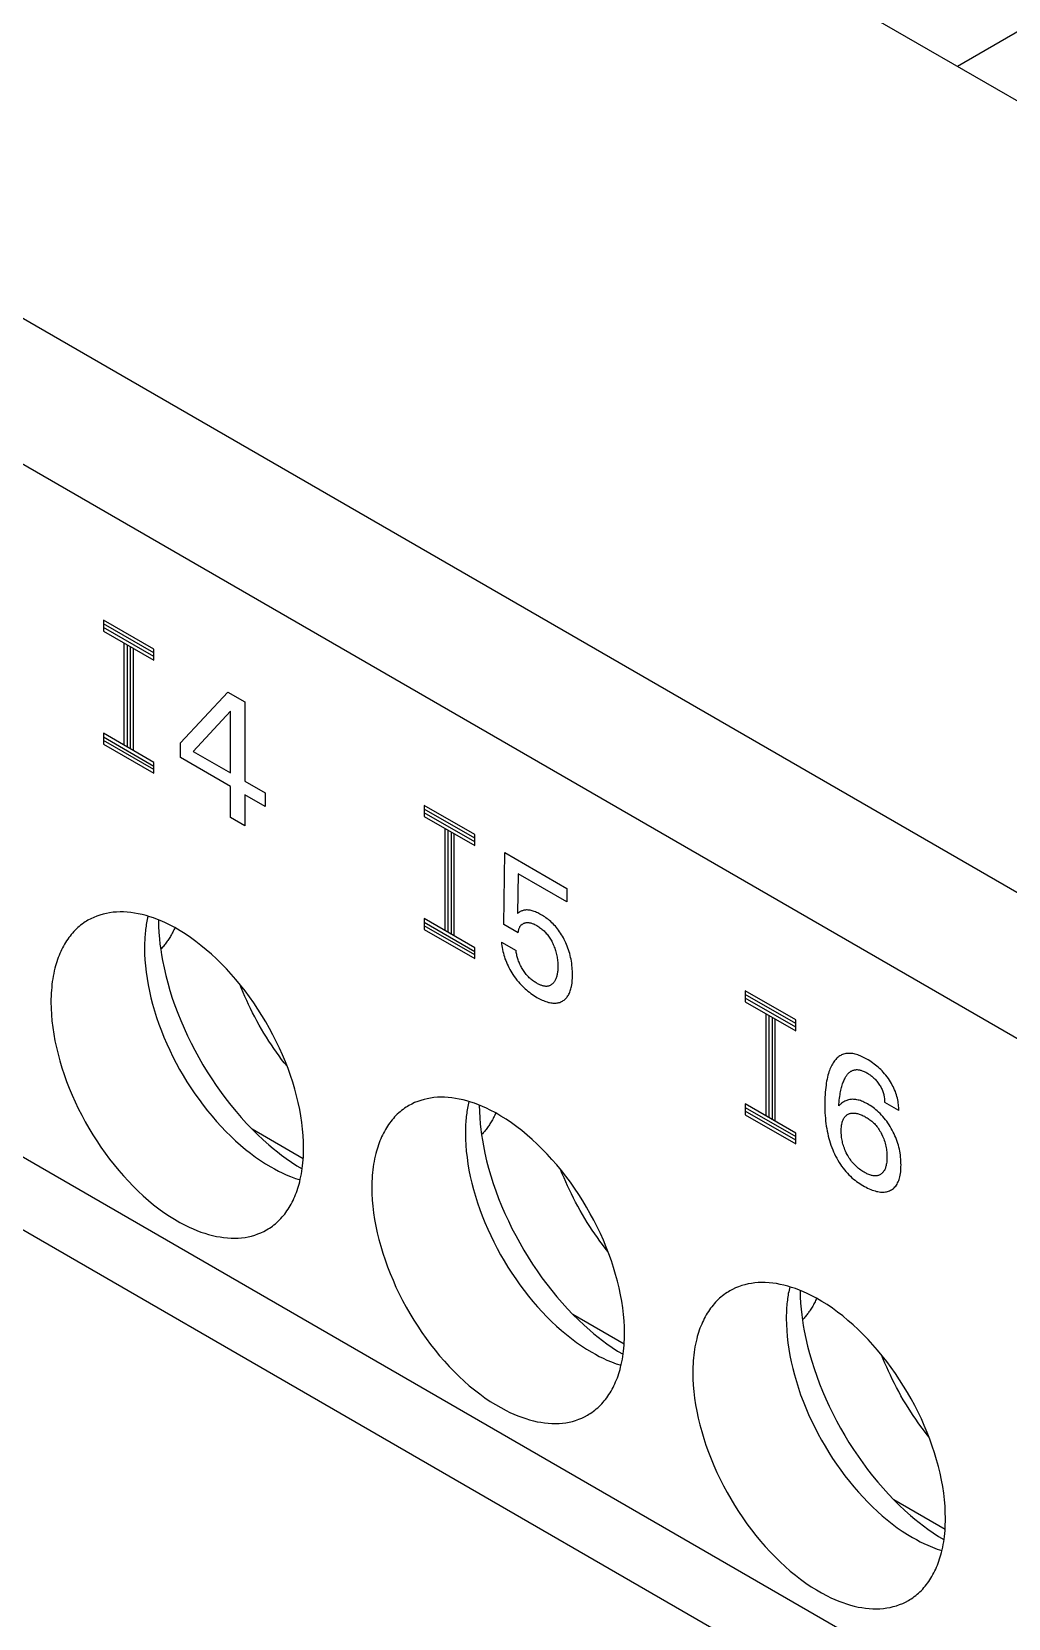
# Model space of a CAD drawing. Extents: x 0 to 420, y 0 to 297.
# Drawn here: x 192.8 to 203.73, y 196.17 to 213.93 of the extents above; entities that cross this region are included whole.
import ezdxf

# ---------------------------------------------------------------- set-up
doc = ezdxf.new("R2010")
doc.units = 0
doc.header["$LTSCALE"] = 23.1
doc.layers.add('40000_ISO', color=7, linetype='CONTINUOUS')

msp = doc.modelspace()

# ---------------------------------------------------------------- linework, layer by layer
at = {"layer": '40000_ISO', "color": 7, "linetype": 'CONTINUOUS'}
for p, q in [((171.627, 222.886), (245.873, 180.02)), ((170.92, 221.662), (245.166, 178.796)), ((205.497, 214.885), (203.164, 213.538)), ((201.396, 214.558), (204.225, 212.925)), ((245.166, 171.039), (170.92, 213.905)), ((244.813, 170.427), (170.566, 213.293)), ((193.604, 207.34), (193.604, 207.218)), ((194.17, 207.014), (193.604, 207.34)), ((194.17, 206.973), (193.604, 207.3)), ((194.17, 206.932), (193.604, 207.259)), ((193.604, 207.218), (194.17, 206.891)), ((193.834, 207.085), (193.834, 205.942)), ((193.869, 207.065), (193.869, 205.922)), ((193.904, 207.044), (193.904, 205.901)), ((193.94, 205.881), (193.94, 207.024)), ((194.17, 206.891), (194.17, 207.014)), ((194.467, 205.969), (194.997, 206.536)), ((194.997, 206.536), (195.186, 206.427)), ((195.025, 206.322), (194.607, 205.872)), ((195.025, 205.63), (195.025, 206.322)), ((195.186, 206.427), (195.186, 205.537)), ((193.604, 206.075), (193.604, 205.952)), ((194.17, 205.748), (193.604, 206.075)), ((193.604, 206.034), (194.17, 205.707)), ((194.17, 205.667), (193.604, 205.993)), ((194.467, 205.802), (194.467, 205.969)), ((193.604, 205.952), (194.17, 205.626)), ((195.025, 205.479), (194.467, 205.802)), ((194.607, 205.872), (195.025, 205.63)), ((194.17, 205.626), (194.17, 205.748)), ((195.025, 205.132), (195.025, 205.479)), ((195.186, 205.537), (195.414, 205.406)), ((195.186, 205.386), (195.186, 205.039)), ((195.414, 205.255), (195.186, 205.386)), ((195.414, 205.406), (195.414, 205.255)), ((197.196, 205.266), (197.196, 205.144)), ((197.762, 204.94), (197.196, 205.266)), ((195.186, 205.039), (195.025, 205.132)), ((197.762, 204.899), (197.196, 205.226)), ((197.762, 204.858), (197.196, 205.185)), ((197.196, 205.144), (197.762, 204.817)), ((197.426, 205.011), (197.426, 203.868)), ((197.461, 204.991), (197.461, 203.848)), ((197.497, 204.97), (197.497, 203.827)), ((197.532, 203.807), (197.532, 204.95)), ((197.762, 204.817), (197.762, 204.94)), ((198.086, 203.933), (198.096, 204.739)), ((198.096, 204.739), (198.792, 204.337)), ((198.247, 204.5), (198.238, 204.059)), ((198.792, 204.186), (198.247, 204.5)), ((198.792, 204.337), (198.792, 204.186)), ((197.196, 204.001), (197.196, 203.878)), ((197.762, 203.674), (197.196, 204.001)), ((197.196, 203.96), (197.762, 203.633)), ((197.762, 203.593), (197.196, 203.919)), ((197.196, 203.878), (197.762, 203.552)), ((198.247, 203.84), (198.086, 203.933)), ((197.762, 203.552), (197.762, 203.674)), ((198.059, 203.737), (198.223, 203.643)), ((200.788, 203.193), (200.788, 203.07)), ((201.354, 202.866), (200.788, 203.193)), ((201.354, 202.825), (200.788, 203.152)), ((201.354, 202.784), (200.788, 203.111)), ((200.788, 203.07), (201.354, 202.743)), ((201.018, 202.937), (201.018, 201.794)), ((201.053, 202.917), (201.053, 201.774)), ((201.089, 202.897), (201.089, 201.753)), ((201.124, 201.733), (201.124, 202.876)), ((201.354, 202.743), (201.354, 202.866)), ((200.788, 201.927), (200.788, 201.805)), ((201.354, 201.6), (200.788, 201.927)), ((200.788, 201.886), (201.354, 201.56)), ((202.507, 201.853), (202.35, 201.944)), ((201.354, 201.519), (200.788, 201.845)), ((200.788, 201.805), (201.354, 201.478)), ((195.841, 201.313), (195.268, 201.644)), ((201.354, 201.478), (201.354, 201.6)), ((199.433, 199.239), (198.86, 199.57)), ((203.025, 197.165), (202.452, 197.496))]:
    msp.add_line(p, q, dxfattribs=at)
for points in [[(195.845, 201.433), (195.844, 201.503), (195.84, 201.574), (195.834, 201.644), (195.825, 201.718), (195.814, 201.792), (195.801, 201.865), (195.785, 201.941), (195.767, 202.016), (195.746, 202.091), (195.723, 202.169), (195.698, 202.245), (195.671, 202.321), (195.641, 202.398), (195.609, 202.474), (195.575, 202.549), (195.539, 202.624), (195.502, 202.699), (195.462, 202.772), (195.421, 202.845), (195.378, 202.917), (195.333, 202.987), (195.286, 203.056), (195.239, 203.124), (195.189, 203.191), (195.139, 203.255), (195.087, 203.318), (195.033, 203.379), (194.98, 203.438), (194.925, 203.495), (194.868, 203.55), (194.812, 203.602), (194.755, 203.652), (194.696, 203.701), (194.639, 203.745), (194.58, 203.787), (194.52, 203.828), (194.462, 203.864), (194.403, 203.899), (194.342, 203.931), (194.299, 203.952), (194.256, 203.971), (194.211, 203.99), (194.166, 204.007), (194.124, 204.021), (194.081, 204.034), (194.038, 204.045), (193.994, 204.055), (193.953, 204.062), (193.912, 204.068), (193.871, 204.072), (193.829, 204.075), (193.79, 204.075), (193.751, 204.074), (193.712, 204.071), (193.673, 204.066), (193.637, 204.059), (193.601, 204.051), (193.565, 204.04), (193.53, 204.028), (193.496, 204.014), (193.463, 203.999), (193.431, 203.982)], [(194.103, 204.027), (194.098, 204.009), (194.094, 203.99), (194.091, 203.972), (194.087, 203.953), (194.084, 203.934), (194.081, 203.915), (194.078, 203.896), (194.076, 203.878), (194.074, 203.859), (194.072, 203.838), (194.07, 203.817), (194.068, 203.796), (194.067, 203.775), (194.066, 203.754), (194.065, 203.733), (194.064, 203.712), (194.064, 203.691), (194.064, 203.67)], [(198.849, 203.476), (198.848, 203.489), (198.846, 203.503), (198.843, 203.524), (198.839, 203.545), (198.834, 203.566), (198.83, 203.587), (198.824, 203.609), (198.818, 203.63), (198.811, 203.65), (198.804, 203.67), (198.797, 203.69), (198.789, 203.71), (198.78, 203.73), (198.771, 203.75), (198.762, 203.768), (198.753, 203.785), (198.743, 203.803), (198.733, 203.82), (198.722, 203.837), (198.711, 203.853), (198.7, 203.869), (198.688, 203.884), (198.676, 203.899), (198.663, 203.914), (198.65, 203.928), (198.637, 203.942), (198.624, 203.954), (198.611, 203.967), (198.598, 203.978), (198.585, 203.989), (198.571, 203.999), (198.558, 204.009), (198.545, 204.019), (198.531, 204.027), (198.518, 204.036), (198.504, 204.044), (198.491, 204.051), (198.478, 204.058), (198.466, 204.064), (198.453, 204.07), (198.44, 204.076), (198.427, 204.081), (198.416, 204.085), (198.404, 204.088), (198.393, 204.091), (198.382, 204.093), (198.371, 204.095), (198.36, 204.096), (198.349, 204.097), (198.339, 204.097), (198.33, 204.096), (198.32, 204.095), (198.311, 204.093), (198.302, 204.091), (198.295, 204.089), (198.288, 204.087), (198.282, 204.084), (198.271, 204.079), (198.261, 204.073), (198.249, 204.066), (198.238, 204.059)], [(193.431, 203.982), (193.416, 203.972), (193.4, 203.963), (193.383, 203.951), (193.366, 203.939), (193.349, 203.926), (193.333, 203.913), (193.317, 203.899), (193.302, 203.885), (193.287, 203.87), (193.272, 203.854), (193.258, 203.838), (193.243, 203.822), (193.23, 203.805), (193.217, 203.787), (193.204, 203.77), (193.192, 203.752), (193.18, 203.732), (193.168, 203.713), (193.156, 203.693), (193.146, 203.672), (193.135, 203.652), (193.126, 203.631), (193.116, 203.61), (193.107, 203.587), (193.098, 203.564), (193.09, 203.541), (193.082, 203.517), (193.075, 203.494), (193.068, 203.47), (193.061, 203.446), (193.054, 203.416), (193.048, 203.386), (193.042, 203.356), (193.037, 203.325), (193.032, 203.295), (193.028, 203.264), (193.025, 203.231), (193.022, 203.198), (193.02, 203.165), (193.018, 203.132), (193.017, 203.099), (193.017, 203.066)], [(194.219, 203.986), (194.221, 203.916), (194.225, 203.846), (194.231, 203.775), (194.237, 203.715), (194.245, 203.654), (194.255, 203.593), (194.265, 203.533), (194.283, 203.449), (194.302, 203.365), (194.324, 203.282), (194.348, 203.196), (194.375, 203.111), (194.404, 203.027), (194.436, 202.942), (194.47, 202.858), (194.506, 202.774), (194.544, 202.69), (194.585, 202.607), (194.627, 202.526), (194.671, 202.444), (194.718, 202.364), (194.766, 202.285), (194.816, 202.207), (194.867, 202.131), (194.921, 202.055), (194.975, 201.982), (195.031, 201.911), (195.089, 201.841), (195.147, 201.773), (195.207, 201.708), (195.268, 201.644), (195.329, 201.583), (195.392, 201.525), (195.456, 201.468), (195.503, 201.428), (195.551, 201.389), (195.599, 201.352), (195.649, 201.315), (195.708, 201.274), (195.768, 201.235), (195.829, 201.198)], [(194.404, 203.898), (194.398, 203.885), (194.392, 203.873), (194.386, 203.86), (194.38, 203.848), (194.374, 203.836), (194.367, 203.824), (194.36, 203.812), (194.353, 203.8), (194.346, 203.788), (194.339, 203.777), (194.332, 203.767), (194.325, 203.756), (194.318, 203.746), (194.311, 203.735), (194.303, 203.725), (194.296, 203.715), (194.288, 203.705), (194.28, 203.695), (194.272, 203.685), (194.263, 203.676), (194.255, 203.666), (194.246, 203.657)], [(198.247, 203.84), (198.248, 203.85), (198.249, 203.859), (198.251, 203.868), (198.253, 203.876), (198.256, 203.884), (198.258, 203.892), (198.261, 203.898), (198.264, 203.904), (198.267, 203.91), (198.27, 203.915), (198.274, 203.92), (198.277, 203.924), (198.281, 203.929), (198.286, 203.933), (198.29, 203.936), (198.295, 203.94), (198.3, 203.943), (198.305, 203.945), (198.311, 203.948), (198.316, 203.95), (198.322, 203.952), (198.329, 203.953), (198.336, 203.955), (198.343, 203.955), (198.35, 203.956), (198.357, 203.956), (198.365, 203.955), (198.372, 203.954), (198.38, 203.953), (198.388, 203.951), (198.396, 203.949), (198.404, 203.946), (198.413, 203.943), (198.421, 203.94), (198.43, 203.936), (198.439, 203.931), (198.448, 203.927), (198.457, 203.922), (198.467, 203.916), (198.477, 203.909), (198.487, 203.902), (198.497, 203.895), (198.507, 203.887), (198.517, 203.879), (198.527, 203.87), (198.536, 203.862), (198.545, 203.853), (198.554, 203.844), (198.562, 203.835), (198.571, 203.825), (198.579, 203.815), (198.586, 203.804), (198.594, 203.793), (198.601, 203.782), (198.608, 203.771), (198.615, 203.759), (198.622, 203.747), (198.628, 203.735), (198.634, 203.723), (198.64, 203.71), (198.646, 203.696), (198.651, 203.682), (198.656, 203.669), (198.661, 203.655), (198.665, 203.642), (198.67, 203.627), (198.673, 203.613), (198.677, 203.598), (198.68, 203.584), (198.682, 203.57), (198.684, 203.556), (198.687, 203.541), (198.688, 203.526), (198.689, 203.511), (198.69, 203.496), (198.691, 203.481), (198.691, 203.467), (198.691, 203.454), (198.69, 203.441), (198.69, 203.429), (198.689, 203.416)], [(194.064, 203.67), (194.065, 203.604), (194.068, 203.537), (194.074, 203.471), (194.082, 203.4), (194.092, 203.33), (194.104, 203.26), (194.119, 203.187), (194.136, 203.114), (194.155, 203.041), (194.176, 202.967), (194.2, 202.893), (194.225, 202.82), (194.253, 202.746), (194.282, 202.673), (194.313, 202.6), (194.347, 202.527), (194.382, 202.455), (194.419, 202.384), (194.457, 202.313), (194.497, 202.243), (194.539, 202.175), (194.582, 202.107), (194.627, 202.04), (194.674, 201.975), (194.721, 201.912), (194.77, 201.849), (194.82, 201.788), (194.871, 201.73), (194.923, 201.673), (194.976, 201.617), (195.029, 201.565), (195.083, 201.514), (195.139, 201.464), (195.194, 201.418), (195.25, 201.374), (195.307, 201.331), (195.363, 201.293), (195.42, 201.256), (195.478, 201.221), (195.52, 201.198), (195.562, 201.175), (195.605, 201.154), (195.649, 201.134), (195.7, 201.113), (195.753, 201.093), (195.806, 201.076)], [(198.059, 203.737), (198.061, 203.717), (198.063, 203.697), (198.067, 203.676), (198.071, 203.655), (198.075, 203.633), (198.081, 203.612), (198.086, 203.592), (198.093, 203.572), (198.099, 203.551), (198.107, 203.531), (198.115, 203.511), (198.124, 203.491), (198.133, 203.471), (198.143, 203.452), (198.154, 203.432), (198.165, 203.413), (198.176, 203.394), (198.188, 203.375), (198.203, 203.354), (198.218, 203.333), (198.233, 203.313), (198.249, 203.293), (198.266, 203.274), (198.28, 203.259), (198.295, 203.244), (198.31, 203.229), (198.325, 203.215), (198.34, 203.202), (198.355, 203.189), (198.372, 203.176), (198.389, 203.163), (198.406, 203.151), (198.423, 203.14), (198.44, 203.129), (198.457, 203.119), (198.471, 203.111), (198.486, 203.103), (198.5, 203.096), (198.515, 203.089), (198.53, 203.083), (198.544, 203.077), (198.558, 203.072), (198.573, 203.067), (198.585, 203.063), (198.598, 203.06), (198.611, 203.058), (198.623, 203.056), (198.635, 203.055), (198.647, 203.054), (198.659, 203.054), (198.671, 203.054), (198.682, 203.056), (198.693, 203.058), (198.703, 203.06), (198.714, 203.063), (198.723, 203.067), (198.733, 203.071), (198.742, 203.076), (198.751, 203.082), (198.76, 203.088), (198.768, 203.094), (198.776, 203.102), (198.783, 203.109), (198.79, 203.117), (198.797, 203.126), (198.803, 203.135), (198.809, 203.145), (198.815, 203.155), (198.82, 203.166), (198.825, 203.178), (198.83, 203.19), (198.834, 203.202), (198.837, 203.215), (198.841, 203.228), (198.844, 203.241), (198.847, 203.258), (198.85, 203.276), (198.852, 203.294), (198.853, 203.313), (198.854, 203.331), (198.855, 203.351), (198.855, 203.37), (198.855, 203.391), (198.854, 203.412), (198.853, 203.433), (198.852, 203.454), (198.849, 203.476)], [(198.689, 203.416), (198.688, 203.405), (198.686, 203.395), (198.685, 203.384), (198.683, 203.374), (198.681, 203.364), (198.678, 203.355), (198.676, 203.346), (198.673, 203.337), (198.669, 203.328), (198.666, 203.32), (198.662, 203.312), (198.658, 203.305), (198.654, 203.298), (198.65, 203.291), (198.645, 203.285), (198.64, 203.279), (198.635, 203.273), (198.63, 203.269), (198.625, 203.265), (198.62, 203.261), (198.615, 203.258), (198.61, 203.254), (198.605, 203.252), (198.599, 203.249), (198.593, 203.247), (198.587, 203.245), (198.581, 203.244), (198.575, 203.243), (198.569, 203.242), (198.562, 203.242), (198.555, 203.242), (198.549, 203.243), (198.542, 203.244), (198.535, 203.245), (198.528, 203.246), (198.52, 203.248), (198.512, 203.251), (198.505, 203.254), (198.497, 203.257), (198.489, 203.26), (198.481, 203.264), (198.473, 203.268), (198.465, 203.272), (198.457, 203.277), (198.447, 203.282), (198.437, 203.288), (198.428, 203.294), (198.418, 203.301), (198.409, 203.308), (198.399, 203.315), (198.39, 203.323), (198.381, 203.331), (198.371, 203.339), (198.362, 203.348), (198.354, 203.357), (198.345, 203.367), (198.337, 203.376), (198.329, 203.386), (198.321, 203.397), (198.313, 203.408), (198.306, 203.418), (198.299, 203.43), (198.292, 203.441), (198.285, 203.453), (198.279, 203.465), (198.273, 203.477), (198.267, 203.489), (198.262, 203.501), (198.257, 203.513), (198.252, 203.525), (198.248, 203.537), (198.243, 203.549), (198.24, 203.561), (198.236, 203.573), (198.233, 203.585), (198.23, 203.597), (198.228, 203.609), (198.226, 203.62), (198.224, 203.631), (198.223, 203.643)], [(195.66, 202.347), (195.629, 202.386), (195.599, 202.425), (195.57, 202.465), (195.541, 202.505), (195.513, 202.546), (195.485, 202.587), (195.457, 202.63), (195.429, 202.674), (195.401, 202.719), (195.374, 202.764), (195.348, 202.809), (195.323, 202.855), (195.298, 202.901), (195.274, 202.947), (195.25, 202.994), (195.229, 203.038), (195.208, 203.083), (195.187, 203.128), (195.168, 203.173), (195.149, 203.219), (195.13, 203.265)], [(193.017, 203.066), (193.018, 202.996), (193.022, 202.925), (193.028, 202.855), (193.037, 202.781), (193.048, 202.707), (193.061, 202.634), (193.078, 202.558), (193.096, 202.483), (193.116, 202.408), (193.14, 202.33), (193.165, 202.254), (193.192, 202.178), (193.222, 202.101), (193.254, 202.025), (193.287, 201.95), (193.323, 201.875), (193.361, 201.8), (193.4, 201.727), (193.442, 201.654), (193.485, 201.582), (193.53, 201.512), (193.576, 201.443), (193.624, 201.375), (193.673, 201.308), (193.724, 201.244), (193.776, 201.181), (193.829, 201.12), (193.883, 201.061), (193.938, 201.004), (193.994, 200.949), (194.05, 200.897), (194.107, 200.847), (194.166, 200.798), (194.224, 200.754), (194.282, 200.712), (194.342, 200.671), (194.4, 200.635), (194.46, 200.6), (194.52, 200.568), (194.563, 200.547), (194.607, 200.528), (194.651, 200.509), (194.696, 200.492), (194.739, 200.478), (194.781, 200.465), (194.825, 200.454), (194.868, 200.444), (194.909, 200.437), (194.95, 200.431), (194.992, 200.427), (195.033, 200.424), (195.072, 200.424), (195.111, 200.425), (195.15, 200.428), (195.189, 200.433), (195.226, 200.44), (195.262, 200.448), (195.298, 200.459), (195.333, 200.471), (195.366, 200.485), (195.399, 200.5), (195.431, 200.517)], [(202.507, 201.853), (202.507, 201.869), (202.507, 201.885), (202.505, 201.902), (202.504, 201.919), (202.502, 201.936), (202.499, 201.954), (202.496, 201.971), (202.492, 201.99), (202.487, 202.009), (202.482, 202.027), (202.476, 202.046), (202.469, 202.065), (202.461, 202.084), (202.453, 202.102), (202.445, 202.12), (202.435, 202.138), (202.425, 202.156), (202.415, 202.174), (202.404, 202.191), (202.391, 202.21), (202.377, 202.229), (202.363, 202.247), (202.349, 202.264), (202.334, 202.281), (202.32, 202.296), (202.306, 202.31), (202.292, 202.323), (202.277, 202.336), (202.263, 202.348), (202.248, 202.36), (202.232, 202.373), (202.215, 202.385), (202.199, 202.397), (202.182, 202.408), (202.165, 202.418), (202.149, 202.428), (202.134, 202.436), (202.12, 202.443), (202.105, 202.451), (202.091, 202.457), (202.077, 202.464), (202.063, 202.469), (202.048, 202.474), (202.034, 202.479), (202.021, 202.483), (202.007, 202.486), (201.993, 202.489), (201.979, 202.491), (201.966, 202.492), (201.953, 202.492), (201.94, 202.492), (201.927, 202.491), (201.914, 202.489), (201.902, 202.487), (201.89, 202.483), (201.879, 202.479), (201.868, 202.475), (201.857, 202.47), (201.847, 202.464), (201.838, 202.457), (201.828, 202.45), (201.819, 202.442), (201.811, 202.434), (201.803, 202.425), (201.795, 202.416), (201.787, 202.407), (201.78, 202.396), (201.773, 202.386), (201.765, 202.373), (201.757, 202.359), (201.75, 202.345), (201.743, 202.33), (201.737, 202.315), (201.731, 202.3), (201.726, 202.284), (201.721, 202.268), (201.715, 202.247), (201.709, 202.225), (201.704, 202.203), (201.7, 202.181), (201.696, 202.158), (201.693, 202.135), (201.69, 202.111), (201.687, 202.084), (201.684, 202.056), (201.682, 202.029), (201.681, 202.001), (201.68, 201.972), (201.679, 201.944), (201.679, 201.915)], [(201.837, 201.903), (201.838, 201.925), (201.84, 201.947), (201.842, 201.969), (201.844, 201.99), (201.847, 202.011), (201.85, 202.032), (201.853, 202.048), (201.856, 202.063), (201.859, 202.079), (201.862, 202.094), (201.866, 202.109), (201.87, 202.123), (201.874, 202.137), (201.878, 202.15), (201.882, 202.162), (201.887, 202.174), (201.891, 202.186), (201.896, 202.197), (201.902, 202.208), (201.907, 202.219), (201.912, 202.226), (201.916, 202.233), (201.921, 202.24), (201.925, 202.247), (201.93, 202.253), (201.935, 202.26), (201.941, 202.266), (201.946, 202.271), (201.952, 202.277), (201.958, 202.282), (201.964, 202.286), (201.971, 202.291), (201.977, 202.294), (201.983, 202.298), (201.99, 202.3), (201.997, 202.303), (202.004, 202.305), (202.012, 202.307), (202.019, 202.308), (202.027, 202.309), (202.035, 202.31), (202.043, 202.31), (202.051, 202.309), (202.059, 202.308), (202.066, 202.307), (202.074, 202.305), (202.082, 202.303), (202.091, 202.301), (202.099, 202.298), (202.109, 202.294), (202.119, 202.29), (202.129, 202.285), (202.139, 202.28), (202.149, 202.274), (202.158, 202.269), (202.168, 202.263), (202.177, 202.256), (202.187, 202.25), (202.196, 202.243), (202.205, 202.235), (202.214, 202.229), (202.222, 202.221), (202.23, 202.214), (202.238, 202.206), (202.246, 202.198), (202.254, 202.19), (202.262, 202.18), (202.27, 202.169), (202.278, 202.159), (202.286, 202.148), (202.293, 202.137), (202.299, 202.127), (202.305, 202.117), (202.31, 202.107), (202.315, 202.097), (202.32, 202.086), (202.325, 202.076), (202.329, 202.065), (202.332, 202.054), (202.336, 202.044), (202.339, 202.033), (202.341, 202.022), (202.343, 202.012), (202.345, 202), (202.347, 201.988), (202.348, 201.977), (202.349, 201.966), (202.349, 201.955), (202.35, 201.944)], [(197.023, 201.908), (197.008, 201.898), (196.992, 201.889), (196.975, 201.877), (196.958, 201.865), (196.942, 201.852), (196.925, 201.839), (196.91, 201.825), (196.894, 201.811), (196.879, 201.796), (196.864, 201.78), (196.85, 201.764), (196.836, 201.748), (196.822, 201.731), (196.809, 201.713), (196.796, 201.696), (196.784, 201.678), (196.772, 201.658), (196.76, 201.639), (196.749, 201.619), (196.738, 201.598), (196.728, 201.578), (196.718, 201.557), (196.708, 201.536), (196.699, 201.513), (196.69, 201.49), (196.682, 201.467), (196.674, 201.444), (196.667, 201.42), (196.66, 201.396), (196.654, 201.373), (196.646, 201.343), (196.64, 201.312), (196.634, 201.282), (196.629, 201.252), (196.624, 201.221), (196.62, 201.19), (196.617, 201.157), (196.614, 201.124), (196.612, 201.091), (196.61, 201.058), (196.609, 201.025), (196.609, 200.992)], [(199.438, 199.359), (199.436, 199.43), (199.433, 199.5), (199.426, 199.57), (199.418, 199.644), (199.406, 199.718), (199.393, 199.791), (199.377, 199.867), (199.359, 199.943), (199.338, 200.018), (199.315, 200.095), (199.29, 200.171), (199.263, 200.247), (199.233, 200.324), (199.201, 200.4), (199.167, 200.475), (199.132, 200.55), (199.094, 200.625), (199.054, 200.698), (199.013, 200.771), (198.97, 200.843), (198.925, 200.913), (198.879, 200.982), (198.831, 201.05), (198.781, 201.117), (198.731, 201.181), (198.679, 201.244), (198.625, 201.306), (198.572, 201.364), (198.517, 201.421), (198.46, 201.476), (198.404, 201.528), (198.347, 201.578), (198.288, 201.627), (198.231, 201.671), (198.172, 201.714), (198.112, 201.754), (198.054, 201.79), (197.995, 201.825), (197.935, 201.857), (197.891, 201.878), (197.848, 201.897), (197.803, 201.916), (197.758, 201.933), (197.716, 201.947), (197.673, 201.96), (197.63, 201.971), (197.586, 201.981), (197.545, 201.988), (197.504, 201.994), (197.463, 201.998), (197.421, 202.001), (197.382, 202.001), (197.343, 202), (197.304, 201.997), (197.266, 201.992), (197.229, 201.985), (197.193, 201.977), (197.157, 201.966), (197.122, 201.954), (197.088, 201.941), (197.055, 201.925), (197.023, 201.908)], [(197.695, 201.954), (197.69, 201.935), (197.686, 201.916), (197.683, 201.898), (197.679, 201.879), (197.676, 201.86), (197.673, 201.841), (197.671, 201.822), (197.668, 201.804), (197.666, 201.785), (197.664, 201.764), (197.662, 201.743), (197.66, 201.722), (197.659, 201.701), (197.658, 201.68), (197.657, 201.659), (197.656, 201.638), (197.656, 201.617), (197.656, 201.596)], [(197.811, 201.912), (197.813, 201.842), (197.817, 201.772), (197.823, 201.702), (197.829, 201.641), (197.837, 201.58), (197.847, 201.519), (197.858, 201.459), (197.875, 201.375), (197.894, 201.291), (197.916, 201.208), (197.941, 201.122), (197.968, 201.037), (197.997, 200.953), (198.028, 200.868), (198.062, 200.784), (198.098, 200.7), (198.137, 200.616), (198.177, 200.533), (198.219, 200.452), (198.264, 200.37), (198.31, 200.29), (198.358, 200.211), (198.408, 200.133), (198.459, 200.057), (198.513, 199.981), (198.567, 199.908), (198.623, 199.837), (198.681, 199.767), (198.739, 199.7), (198.799, 199.634), (198.86, 199.57), (198.921, 199.51), (198.984, 199.451), (199.048, 199.394), (199.095, 199.354), (199.143, 199.315), (199.192, 199.278), (199.241, 199.241), (199.3, 199.2), (199.36, 199.161), (199.421, 199.124)], [(201.679, 201.915), (201.679, 201.885), (201.68, 201.856), (201.681, 201.825), (201.683, 201.795), (201.686, 201.765), (201.689, 201.734), (201.692, 201.706), (201.696, 201.679), (201.701, 201.651), (201.706, 201.623), (201.712, 201.595), (201.718, 201.567), (201.725, 201.541), (201.732, 201.516), (201.74, 201.491), (201.748, 201.465), (201.758, 201.44), (201.768, 201.414), (201.778, 201.39), (201.789, 201.366), (201.8, 201.342), (201.813, 201.318), (201.826, 201.295), (201.839, 201.272), (201.854, 201.25), (201.868, 201.228), (201.884, 201.208), (201.899, 201.188), (201.916, 201.169), (201.932, 201.15), (201.949, 201.133), (201.966, 201.116), (201.983, 201.1), (202.001, 201.085), (202.018, 201.072), (202.035, 201.058), (202.053, 201.046), (202.071, 201.034), (202.088, 201.023), (202.106, 201.012), (202.123, 201.002), (202.141, 200.993), (202.158, 200.984), (202.175, 200.976), (202.193, 200.969), (202.21, 200.962), (202.227, 200.957), (202.242, 200.952), (202.257, 200.948), (202.272, 200.945), (202.287, 200.942), (202.302, 200.94), (202.316, 200.939), (202.33, 200.939), (202.344, 200.94), (202.357, 200.941), (202.369, 200.943), (202.382, 200.946), (202.394, 200.95), (202.405, 200.955), (202.416, 200.96), (202.427, 200.966), (202.437, 200.973), (202.447, 200.98), (202.456, 200.989), (202.465, 200.998), (202.473, 201.007), (202.481, 201.018), (202.488, 201.029), (202.495, 201.042), (202.501, 201.055), (202.507, 201.068), (202.512, 201.082), (202.516, 201.097), (202.52, 201.112), (202.523, 201.13), (202.526, 201.147), (202.529, 201.166), (202.531, 201.185), (202.532, 201.204), (202.532, 201.223), (202.533, 201.243)], [(202.533, 201.243), (202.532, 201.265), (202.532, 201.287), (202.53, 201.309), (202.528, 201.331), (202.525, 201.354), (202.522, 201.378), (202.518, 201.399), (202.514, 201.42), (202.509, 201.442), (202.503, 201.464), (202.496, 201.485), (202.489, 201.507), (202.482, 201.528), (202.473, 201.549), (202.465, 201.57), (202.455, 201.591), (202.445, 201.612), (202.435, 201.632), (202.423, 201.653), (202.411, 201.673), (202.399, 201.693), (202.386, 201.713), (202.372, 201.732), (202.358, 201.75), (202.344, 201.768), (202.329, 201.786), (202.314, 201.802), (202.298, 201.818), (202.282, 201.834), (202.266, 201.848), (202.251, 201.861), (202.235, 201.874), (202.22, 201.885), (202.204, 201.897), (202.188, 201.907), (202.173, 201.917), (202.157, 201.926), (202.144, 201.933), (202.13, 201.94), (202.117, 201.947), (202.104, 201.953), (202.091, 201.958), (202.078, 201.963), (202.065, 201.967), (202.052, 201.97), (202.039, 201.973), (202.027, 201.975), (202.015, 201.977), (202.003, 201.977), (201.992, 201.978), (201.98, 201.977), (201.969, 201.976), (201.958, 201.975), (201.946, 201.972), (201.935, 201.969), (201.925, 201.966), (201.914, 201.961), (201.904, 201.957), (201.894, 201.951), (201.884, 201.946), (201.875, 201.939), (201.868, 201.934), (201.861, 201.928), (201.854, 201.922), (201.848, 201.916), (201.842, 201.91), (201.837, 201.903)], [(197.996, 201.824), (197.99, 201.811), (197.985, 201.799), (197.978, 201.787), (197.972, 201.774), (197.966, 201.762), (197.959, 201.75), (197.952, 201.738), (197.945, 201.726), (197.938, 201.714), (197.931, 201.703), (197.924, 201.693), (197.917, 201.682), (197.91, 201.672), (197.903, 201.661), (197.895, 201.651), (197.888, 201.641), (197.88, 201.631), (197.872, 201.621), (197.864, 201.612), (197.855, 201.602), (197.847, 201.592), (197.838, 201.583)], [(202.302, 201.136), (202.295, 201.133), (202.288, 201.129), (202.281, 201.127), (202.274, 201.124), (202.266, 201.123), (202.258, 201.122), (202.251, 201.121), (202.243, 201.121), (202.235, 201.121), (202.227, 201.122), (202.219, 201.123), (202.211, 201.124), (202.203, 201.126), (202.194, 201.128), (202.184, 201.132), (202.173, 201.136), (202.162, 201.14), (202.151, 201.145), (202.141, 201.15), (202.13, 201.156), (202.119, 201.162), (202.106, 201.17), (202.093, 201.178), (202.081, 201.186), (202.068, 201.196), (202.056, 201.205), (202.044, 201.216), (202.033, 201.225), (202.022, 201.236), (202.011, 201.247), (202.001, 201.258), (201.99, 201.27), (201.98, 201.282), (201.971, 201.295), (201.962, 201.308), (201.953, 201.321), (201.944, 201.335), (201.936, 201.348), (201.929, 201.362), (201.92, 201.379), (201.912, 201.396), (201.905, 201.413), (201.898, 201.43), (201.892, 201.447), (201.887, 201.462), (201.883, 201.477), (201.879, 201.491), (201.876, 201.506), (201.873, 201.521), (201.87, 201.535), (201.868, 201.551), (201.866, 201.567), (201.865, 201.582), (201.864, 201.598), (201.863, 201.613), (201.863, 201.628), (201.863, 201.64), (201.864, 201.653), (201.865, 201.666), (201.866, 201.678), (201.867, 201.69), (201.869, 201.701), (201.872, 201.713), (201.874, 201.723), (201.877, 201.732), (201.881, 201.741), (201.884, 201.75), (201.889, 201.759), (201.893, 201.767), (201.898, 201.774), (201.903, 201.781), (201.909, 201.787), (201.915, 201.793), (201.921, 201.798), (201.927, 201.803), (201.934, 201.808), (201.941, 201.811)], [(201.941, 201.811), (201.949, 201.815), (201.956, 201.818), (201.964, 201.82), (201.972, 201.822), (201.981, 201.823), (201.989, 201.824), (201.998, 201.824), (202.007, 201.824), (202.016, 201.823), (202.026, 201.822), (202.036, 201.82), (202.045, 201.818), (202.055, 201.816), (202.065, 201.813), (202.076, 201.809), (202.088, 201.804), (202.099, 201.8), (202.11, 201.794), (202.122, 201.789), (202.133, 201.783), (202.144, 201.776), (202.154, 201.77), (202.164, 201.764), (202.174, 201.757), (202.184, 201.75), (202.194, 201.742), (202.204, 201.734), (202.214, 201.726), (202.224, 201.716), (202.234, 201.706), (202.244, 201.695), (202.254, 201.684), (202.263, 201.673), (202.272, 201.661), (202.281, 201.649), (202.289, 201.636), (202.297, 201.623), (202.305, 201.61), (202.312, 201.596), (202.319, 201.583), (202.326, 201.567), (202.333, 201.551), (202.339, 201.535), (202.345, 201.519), (202.35, 201.503), (202.355, 201.486), (202.359, 201.469), (202.363, 201.453), (202.366, 201.436), (202.369, 201.42), (202.371, 201.405), (202.372, 201.39), (202.374, 201.375), (202.374, 201.36), (202.375, 201.346), (202.375, 201.332), (202.375, 201.317), (202.374, 201.302), (202.373, 201.288), (202.372, 201.274), (202.37, 201.26), (202.368, 201.247), (202.366, 201.237), (202.363, 201.227), (202.36, 201.218), (202.357, 201.209), (202.354, 201.2), (202.35, 201.192), (202.346, 201.183), (202.342, 201.176), (202.337, 201.169), (202.332, 201.163), (202.327, 201.157), (202.321, 201.151), (202.316, 201.146), (202.31, 201.142), (202.306, 201.139), (202.302, 201.136)], [(197.656, 201.596), (197.657, 201.53), (197.66, 201.463), (197.666, 201.397), (197.674, 201.326), (197.684, 201.256), (197.696, 201.186), (197.711, 201.113), (197.728, 201.04), (197.747, 200.968), (197.768, 200.893), (197.792, 200.819), (197.817, 200.746), (197.845, 200.672), (197.874, 200.599), (197.906, 200.526), (197.939, 200.453), (197.974, 200.381), (198.011, 200.31), (198.049, 200.239), (198.089, 200.17), (198.131, 200.101), (198.175, 200.033), (198.219, 199.967), (198.266, 199.901), (198.313, 199.838), (198.362, 199.775), (198.412, 199.714), (198.463, 199.656), (198.515, 199.599), (198.568, 199.543), (198.621, 199.491), (198.675, 199.44), (198.731, 199.39), (198.786, 199.344), (198.842, 199.3), (198.899, 199.258), (198.955, 199.219), (199.012, 199.182), (199.07, 199.147), (199.112, 199.124), (199.154, 199.101), (199.197, 199.08), (199.241, 199.06), (199.293, 199.039), (199.345, 199.019), (199.398, 199.002)], [(195.431, 200.517), (195.447, 200.527), (195.462, 200.536), (195.48, 200.548), (195.496, 200.56), (195.513, 200.573), (195.529, 200.586), (195.545, 200.6), (195.56, 200.614), (195.575, 200.629), (195.59, 200.645), (195.605, 200.661), (195.619, 200.677), (195.633, 200.694), (195.646, 200.712), (195.658, 200.729), (195.671, 200.747), (195.683, 200.767), (195.695, 200.786), (195.706, 200.806), (195.717, 200.827), (195.727, 200.847), (195.737, 200.868), (195.746, 200.889), (195.756, 200.912), (195.764, 200.935), (195.773, 200.958), (195.781, 200.982), (195.788, 201.005), (195.795, 201.029), (195.801, 201.053), (195.808, 201.083), (195.815, 201.113), (195.821, 201.143), (195.826, 201.174), (195.83, 201.204), (195.834, 201.235), (195.838, 201.268), (195.841, 201.301), (195.843, 201.334), (195.844, 201.367), (195.845, 201.4), (195.845, 201.433)], [(199.252, 200.274), (199.221, 200.312), (199.191, 200.352), (199.162, 200.391), (199.133, 200.431), (199.105, 200.472), (199.077, 200.513), (199.049, 200.556), (199.021, 200.6), (198.993, 200.645), (198.966, 200.69), (198.94, 200.735), (198.915, 200.781), (198.89, 200.827), (198.866, 200.873), (198.842, 200.92), (198.821, 200.964), (198.8, 201.009), (198.779, 201.054), (198.76, 201.099), (198.741, 201.145), (198.722, 201.191)], [(196.609, 200.992), (196.61, 200.922), (196.614, 200.851), (196.62, 200.781), (196.629, 200.707), (196.64, 200.634), (196.654, 200.56), (196.67, 200.484), (196.688, 200.409), (196.708, 200.334), (196.732, 200.257), (196.757, 200.18), (196.784, 200.104), (196.814, 200.028), (196.846, 199.952), (196.879, 199.876), (196.915, 199.801), (196.953, 199.726), (196.992, 199.653), (197.034, 199.58), (197.077, 199.508), (197.122, 199.438), (197.168, 199.369), (197.216, 199.301), (197.266, 199.234), (197.316, 199.17), (197.368, 199.107), (197.421, 199.046), (197.475, 198.987), (197.53, 198.93), (197.586, 198.875), (197.642, 198.823), (197.7, 198.773), (197.758, 198.725), (197.816, 198.68), (197.874, 198.638), (197.935, 198.597), (197.993, 198.561), (198.052, 198.527), (198.112, 198.495), (198.155, 198.474), (198.199, 198.454), (198.243, 198.435), (198.288, 198.419), (198.331, 198.404), (198.373, 198.391), (198.417, 198.38), (198.46, 198.37), (198.501, 198.363), (198.543, 198.357), (198.584, 198.353), (198.625, 198.35), (198.665, 198.35), (198.704, 198.351), (198.742, 198.354), (198.781, 198.359), (198.818, 198.366), (198.854, 198.374), (198.89, 198.385), (198.925, 198.397), (198.958, 198.411), (198.991, 198.426), (199.023, 198.444)], [(203.03, 197.285), (203.028, 197.356), (203.025, 197.426), (203.019, 197.496), (203.01, 197.57), (202.999, 197.644), (202.985, 197.717), (202.969, 197.793), (202.951, 197.869), (202.93, 197.944), (202.907, 198.021), (202.882, 198.097), (202.855, 198.173), (202.825, 198.25), (202.793, 198.326), (202.76, 198.401), (202.724, 198.476), (202.686, 198.551), (202.646, 198.624), (202.605, 198.697), (202.562, 198.769), (202.517, 198.839), (202.471, 198.908), (202.423, 198.976), (202.373, 199.043), (202.323, 199.107), (202.271, 199.17), (202.218, 199.232), (202.164, 199.29), (202.109, 199.347), (202.052, 199.402), (201.997, 199.454), (201.939, 199.504), (201.88, 199.553), (201.823, 199.597), (201.764, 199.64), (201.704, 199.68), (201.646, 199.716), (201.587, 199.751), (201.527, 199.783), (201.483, 199.804), (201.44, 199.823), (201.395, 199.842), (201.35, 199.859), (201.308, 199.873), (201.265, 199.886), (201.222, 199.897), (201.178, 199.907), (201.137, 199.915), (201.096, 199.92), (201.055, 199.925), (201.013, 199.927), (200.974, 199.927), (200.935, 199.926), (200.896, 199.923), (200.858, 199.918), (200.821, 199.911), (200.785, 199.903), (200.749, 199.893), (200.714, 199.88), (200.68, 199.867), (200.647, 199.851), (200.615, 199.834)], [(200.615, 199.834), (200.6, 199.824), (200.585, 199.815), (200.567, 199.803), (200.55, 199.791), (200.534, 199.778), (200.517, 199.765), (200.502, 199.751), (200.486, 199.737), (200.471, 199.722), (200.456, 199.706), (200.442, 199.69), (200.428, 199.674), (200.414, 199.657), (200.401, 199.64), (200.388, 199.622), (200.376, 199.604), (200.364, 199.584), (200.352, 199.565), (200.341, 199.545), (200.33, 199.524), (200.32, 199.504), (200.31, 199.483), (200.301, 199.462), (200.291, 199.439), (200.282, 199.416), (200.274, 199.393), (200.266, 199.37), (200.259, 199.346), (200.252, 199.322), (200.246, 199.299), (200.238, 199.269), (200.232, 199.238), (200.226, 199.208), (200.221, 199.178), (200.216, 199.147), (200.212, 199.116), (200.209, 199.083), (200.206, 199.05), (200.204, 199.017), (200.202, 198.984), (200.202, 198.951), (200.201, 198.918)], [(201.287, 199.88), (201.283, 199.861), (201.279, 199.842), (201.275, 199.824), (201.271, 199.805), (201.268, 199.786), (201.265, 199.767), (201.263, 199.749), (201.26, 199.73), (201.258, 199.711), (201.256, 199.69), (201.254, 199.669), (201.252, 199.648), (201.251, 199.627), (201.25, 199.606), (201.249, 199.585), (201.248, 199.564), (201.248, 199.544), (201.248, 199.523)], [(201.403, 199.838), (201.405, 199.768), (201.409, 199.698), (201.415, 199.628), (201.421, 199.567), (201.43, 199.506), (201.439, 199.445), (201.45, 199.385), (201.467, 199.301), (201.486, 199.217), (201.508, 199.134), (201.533, 199.048), (201.56, 198.964), (201.589, 198.879), (201.621, 198.794), (201.654, 198.71), (201.69, 198.626), (201.729, 198.542), (201.769, 198.46), (201.811, 198.378), (201.856, 198.296), (201.902, 198.216), (201.95, 198.137), (202, 198.059), (202.051, 197.983), (202.105, 197.908), (202.159, 197.835), (202.215, 197.763), (202.273, 197.693), (202.331, 197.626), (202.391, 197.56), (202.452, 197.496), (202.513, 197.436), (202.576, 197.377), (202.64, 197.32), (202.687, 197.28), (202.735, 197.242), (202.784, 197.204), (202.833, 197.167), (202.892, 197.126), (202.952, 197.087), (203.013, 197.05)], [(201.588, 199.75), (201.583, 199.738), (201.577, 199.725), (201.571, 199.713), (201.564, 199.7), (201.558, 199.688), (201.551, 199.676), (201.544, 199.664), (201.537, 199.652), (201.53, 199.64), (201.523, 199.63), (201.517, 199.619), (201.51, 199.608), (201.502, 199.598), (201.495, 199.588), (201.487, 199.577), (201.48, 199.567), (201.472, 199.557), (201.464, 199.547), (201.456, 199.538), (201.447, 199.528), (201.439, 199.519), (201.43, 199.509)], [(201.248, 199.523), (201.249, 199.456), (201.253, 199.389), (201.258, 199.323), (201.266, 199.252), (201.276, 199.182), (201.288, 199.112), (201.303, 199.039), (201.32, 198.966), (201.339, 198.894), (201.361, 198.819), (201.384, 198.745), (201.409, 198.672), (201.437, 198.598), (201.466, 198.525), (201.498, 198.452), (201.531, 198.379), (201.566, 198.307), (201.603, 198.236), (201.641, 198.165), (201.682, 198.096), (201.723, 198.027), (201.767, 197.959), (201.812, 197.893), (201.858, 197.827), (201.905, 197.764), (201.954, 197.702), (202.004, 197.64), (202.055, 197.582), (202.107, 197.525), (202.16, 197.469), (202.213, 197.417), (202.268, 197.366), (202.323, 197.316), (202.378, 197.27), (202.434, 197.226), (202.491, 197.184), (202.547, 197.145), (202.604, 197.108), (202.662, 197.073), (202.704, 197.05), (202.746, 197.027), (202.789, 197.006), (202.833, 196.987), (202.885, 196.965), (202.937, 196.945), (202.991, 196.928)], [(199.023, 198.444), (199.039, 198.453), (199.054, 198.463), (199.072, 198.474), (199.089, 198.486), (199.105, 198.499), (199.121, 198.513), (199.137, 198.526), (199.153, 198.541), (199.167, 198.555), (199.182, 198.571), (199.197, 198.587), (199.211, 198.604), (199.225, 198.62), (199.238, 198.638), (199.25, 198.655), (199.263, 198.673), (199.275, 198.693), (199.287, 198.713), (199.298, 198.733), (199.309, 198.753), (199.319, 198.773), (199.329, 198.794), (199.338, 198.815), (199.348, 198.838), (199.357, 198.861), (199.365, 198.884), (199.373, 198.908), (199.38, 198.931), (199.387, 198.955), (199.393, 198.979), (199.4, 199.009), (199.407, 199.039), (199.413, 199.069), (199.418, 199.1), (199.423, 199.13), (199.426, 199.161), (199.43, 199.194), (199.433, 199.227), (199.435, 199.26), (199.436, 199.293), (199.437, 199.326), (199.438, 199.359)], [(202.844, 198.2), (202.814, 198.238), (202.784, 198.278), (202.754, 198.317), (202.725, 198.357), (202.697, 198.398), (202.67, 198.439), (202.641, 198.482), (202.613, 198.527), (202.585, 198.571), (202.558, 198.616), (202.532, 198.661), (202.507, 198.707), (202.482, 198.753), (202.458, 198.799), (202.434, 198.846), (202.413, 198.89), (202.392, 198.935), (202.372, 198.98), (202.352, 199.026), (202.333, 199.071), (202.314, 199.117)], [(200.201, 198.918), (200.203, 198.848), (200.206, 198.777), (200.212, 198.707), (200.221, 198.633), (200.232, 198.56), (200.246, 198.486), (200.262, 198.41), (200.28, 198.335), (200.301, 198.26), (200.324, 198.183), (200.349, 198.106), (200.376, 198.03), (200.406, 197.954), (200.438, 197.878), (200.471, 197.802), (200.507, 197.727), (200.545, 197.653), (200.585, 197.579), (200.626, 197.506), (200.669, 197.435), (200.714, 197.364), (200.76, 197.295), (200.808, 197.227), (200.858, 197.16), (200.908, 197.096), (200.96, 197.033), (201.013, 196.972), (201.067, 196.913), (201.122, 196.856), (201.178, 196.801), (201.234, 196.749), (201.292, 196.699), (201.35, 196.651), (201.408, 196.606), (201.467, 196.564), (201.527, 196.523), (201.585, 196.487), (201.644, 196.453), (201.704, 196.421), (201.747, 196.4), (201.791, 196.38), (201.836, 196.362), (201.88, 196.345), (201.923, 196.33), (201.966, 196.317), (202.009, 196.306), (202.052, 196.296), (202.093, 196.289), (202.135, 196.283), (202.176, 196.279), (202.218, 196.276), (202.257, 196.276), (202.296, 196.277), (202.335, 196.28), (202.373, 196.285), (202.41, 196.292), (202.446, 196.3), (202.482, 196.311), (202.517, 196.323), (202.551, 196.337), (202.583, 196.352), (202.615, 196.37)], [(202.615, 196.37), (202.631, 196.379), (202.646, 196.389), (202.664, 196.4), (202.681, 196.413), (202.697, 196.425), (202.713, 196.439), (202.729, 196.452), (202.745, 196.467), (202.76, 196.481), (202.775, 196.497), (202.789, 196.513), (202.803, 196.53), (202.817, 196.547), (202.83, 196.564), (202.843, 196.582), (202.855, 196.599), (202.867, 196.619), (202.879, 196.639), (202.89, 196.659), (202.901, 196.679), (202.911, 196.7), (202.921, 196.72), (202.93, 196.741), (202.94, 196.764), (202.949, 196.787), (202.957, 196.81), (202.965, 196.834), (202.972, 196.857), (202.979, 196.881), (202.985, 196.905), (202.993, 196.935), (202.999, 196.965), (203.005, 196.995), (203.01, 197.026), (203.015, 197.056), (203.019, 197.087), (203.022, 197.12), (203.025, 197.153), (203.027, 197.186), (203.028, 197.219), (203.029, 197.252), (203.03, 197.285)]]:
    msp.add_lwpolyline(points, dxfattribs=at)

doc.saveas('drawing.dxf')
